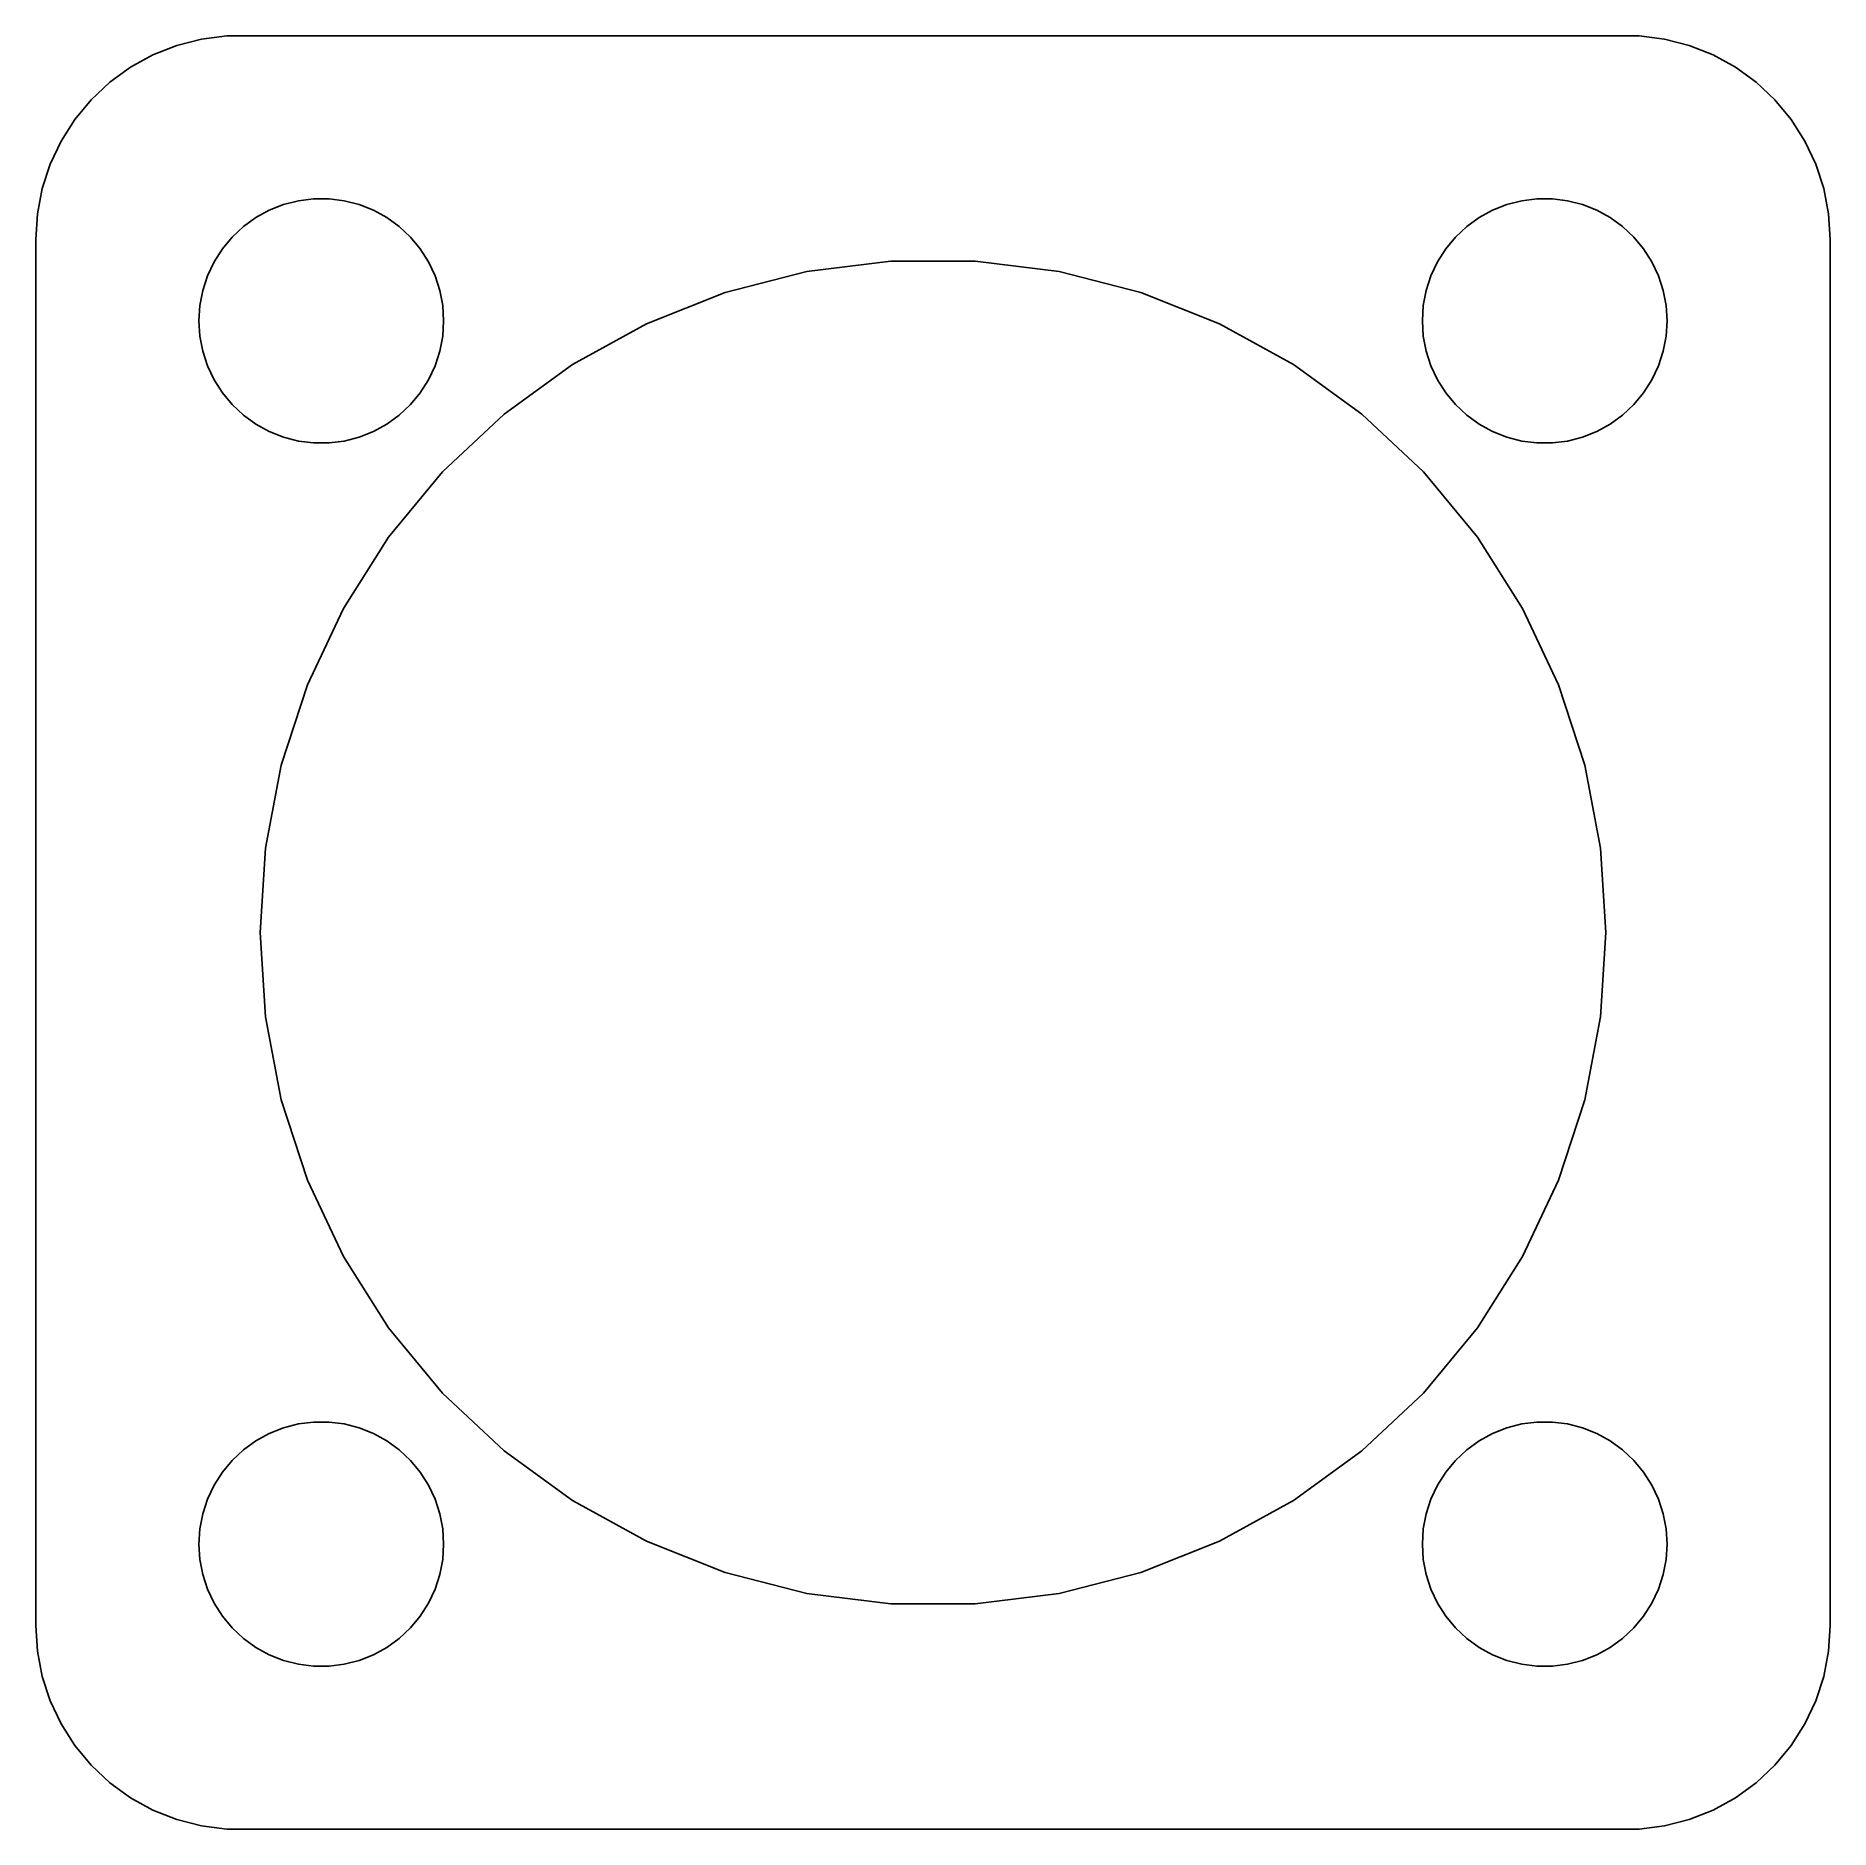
# Model space of a CAD drawing. Header units: metres. Extents: x -22 to 22, y -22 to 22.
import ezdxf

# ---------------------------------------------------------------- set-up
doc = ezdxf.new("R2010")
doc.units = ezdxf.units.M

msp = doc.modelspace()

# ---------------------------------------------------------------- linework, layer by layer
for p, q in [((-18.5451, 21.7553), (-19.1289, 21.5241)), ((-17.9369, 21.9114), (-18.5451, 21.7553)), ((-17.3139, 21.9901), (-17.9369, 21.9114)), ((17.3139, 21.9901), (-17.3139, 21.9901)), ((17.9369, 21.9114), (17.3139, 21.9901)), ((18.5451, 21.7553), (17.9369, 21.9114)), ((19.1289, 21.5241), (18.5451, 21.7553)), ((-19.6791, 21.2216), (-20.1871, 20.8526)), ((-19.1289, 21.5241), (-19.6791, 21.2216)), ((19.6791, 21.2216), (19.1289, 21.5241)), ((20.1871, 20.8526), (19.6791, 21.2216)), ((-20.1871, 20.8526), (-20.6448, 20.4227)), ((20.6448, 20.4227), (20.1871, 20.8526)), ((-20.6448, 20.4227), (-21.0451, 19.9389)), ((21.0451, 19.9389), (20.6448, 20.4227)), ((-21.0451, 19.9389), (-21.3815, 19.4088)), ((21.3815, 19.4088), (21.0451, 19.9389)), ((-21.3815, 19.4088), (-21.6489, 18.8406)), ((21.6489, 18.8406), (21.3815, 19.4088)), ((-21.6489, 18.8406), (-21.8429, 18.2434)), ((21.8429, 18.2434), (21.6489, 18.8406)), ((-21.8429, 18.2434), (-21.9606, 17.6267)), ((21.9606, 17.6267), (21.8429, 18.2434)), ((-21.9606, 17.6267), (-22, 17)), ((-16.6075, 17.533), (-16.2773, 17.7145)), ((-16.2773, 17.7145), (-15.927, 17.8532)), ((-15.927, 17.8532), (-15.5621, 17.9469)), ((-15.5621, 17.9469), (-15.1884, 17.9941)), ((-15.1884, 17.9941), (-14.8116, 17.9941)), ((-14.8116, 17.9941), (-14.4379, 17.9469)), ((-14.4379, 17.9469), (-14.0729, 17.8532)), ((-14.0729, 17.8532), (-13.7227, 17.7145)), ((-13.7227, 17.7145), (-13.3925, 17.533)), ((13.3925, 17.533), (13.7227, 17.7145)), ((13.7227, 17.7145), (14.0729, 17.8532)), ((14.0729, 17.8532), (14.4379, 17.9469)), ((14.4379, 17.9469), (14.8116, 17.9941)), ((14.8116, 17.9941), (15.1884, 17.9941)), ((15.1884, 17.9941), (15.5621, 17.9469)), ((15.5621, 17.9469), (15.927, 17.8532)), ((15.927, 17.8532), (16.2773, 17.7145)), ((16.2773, 17.7145), (16.6075, 17.533)), ((22, 17), (21.9606, 17.6267)), ((-17.1869, 17.0536), (-16.9123, 17.3115)), ((-16.9123, 17.3115), (-16.6075, 17.533)), ((-13.3925, 17.533), (-13.0877, 17.3115)), ((-13.0877, 17.3115), (-12.8131, 17.0536)), ((12.8131, 17.0536), (13.0877, 17.3115)), ((13.0877, 17.3115), (13.3925, 17.533)), ((16.6075, 17.533), (16.9123, 17.3115)), ((16.9123, 17.3115), (17.1869, 17.0536)), ((-22, 17), (-22, -17)), ((-17.6289, 16.4453), (-17.427, 16.7634)), ((-17.427, 16.7634), (-17.1869, 17.0536)), ((-12.8131, 17.0536), (-12.5729, 16.7634)), ((-12.5729, 16.7634), (-12.3711, 16.4453)), ((12.3711, 16.4453), (12.5729, 16.7634)), ((12.5729, 16.7634), (12.8131, 17.0536)), ((17.1869, 17.0536), (17.427, 16.7634)), ((17.427, 16.7634), (17.6289, 16.4453)), ((22, -17), (22, 17)), ((-17.7893, 16.1044), (-17.6289, 16.4453)), ((-12.3711, 16.4453), (-12.2107, 16.1044)), ((-3.09178, 16.2077), (-1.03604, 16.4674)), ((-1.03604, 16.4674), (1.03604, 16.4674)), ((1.03604, 16.4674), (3.09178, 16.2077)), ((12.2107, 16.1044), (12.3711, 16.4453)), ((17.6289, 16.4453), (17.7893, 16.1044)), ((-17.9057, 15.7461), (-17.7893, 16.1044)), ((-12.2107, 16.1044), (-12.0942, 15.7461)), ((-5.09877, 15.6924), (-3.09178, 16.2077)), ((3.09178, 16.2077), (5.09877, 15.6924)), ((12.0942, 15.7461), (12.2107, 16.1044)), ((17.7893, 16.1044), (17.9057, 15.7461)), ((-17.9763, 15.376), (-17.9057, 15.7461)), ((-12.0942, 15.7461), (-12.0237, 15.376)), ((-7.02534, 14.9296), (-5.09877, 15.6924)), ((5.09877, 15.6924), (7.02534, 14.9296)), ((12.0237, 15.376), (12.0942, 15.7461)), ((17.9057, 15.7461), (17.9763, 15.376)), ((-18, 15), (-17.9763, 15.376)), ((-17.9763, 14.624), (-18, 15)), ((-12.0237, 15.376), (-12, 15)), ((-12, 15), (-12.0237, 14.624)), ((12, 15), (12.0237, 15.376)), ((12.0237, 14.624), (12, 15)), ((17.9763, 15.376), (18, 15)), ((18, 15), (17.9763, 14.624)), ((-17.9057, 14.2539), (-17.9763, 14.624)), ((-12.0237, 14.624), (-12.0942, 14.2539)), ((-8.84114, 13.9314), (-7.02534, 14.9296)), ((7.02534, 14.9296), (8.84114, 13.9314)), ((12.0942, 14.2539), (12.0237, 14.624)), ((17.9763, 14.624), (17.9057, 14.2539)), ((-17.7893, 13.8956), (-17.9057, 14.2539)), ((-12.0942, 14.2539), (-12.2107, 13.8956)), ((12.2107, 13.8956), (12.0942, 14.2539)), ((17.9057, 14.2539), (17.7893, 13.8956)), ((-17.6289, 13.5547), (-17.7893, 13.8956)), ((-12.2107, 13.8956), (-12.3711, 13.5547)), ((-10.5175, 12.7135), (-8.84114, 13.9314)), ((8.84114, 13.9314), (10.5175, 12.7135)), ((12.3711, 13.5547), (12.2107, 13.8956)), ((17.7893, 13.8956), (17.6289, 13.5547)), ((-17.427, 13.2366), (-17.6289, 13.5547)), ((-17.1869, 12.9464), (-17.427, 13.2366)), ((-12.5729, 13.2366), (-12.8131, 12.9464)), ((-12.3711, 13.5547), (-12.5729, 13.2366)), ((12.5729, 13.2366), (12.3711, 13.5547)), ((12.8131, 12.9464), (12.5729, 13.2366)), ((17.427, 13.2366), (17.1869, 12.9464)), ((17.6289, 13.5547), (17.427, 13.2366)), ((-16.9123, 12.6884), (-17.1869, 12.9464)), ((-12.8131, 12.9464), (-13.0877, 12.6884)), ((13.0877, 12.6884), (12.8131, 12.9464)), ((17.1869, 12.9464), (16.9123, 12.6884)), ((-16.6075, 12.467), (-16.9123, 12.6884)), ((-16.2773, 12.2855), (-16.6075, 12.467)), ((-13.3925, 12.467), (-13.7227, 12.2855)), ((-13.0877, 12.6884), (-13.3925, 12.467)), ((-12.028, 11.295), (-10.5175, 12.7135)), ((10.5175, 12.7135), (12.028, 11.295)), ((13.3925, 12.467), (13.0877, 12.6884)), ((13.7227, 12.2855), (13.3925, 12.467)), ((16.6075, 12.467), (16.2773, 12.2855)), ((16.9123, 12.6884), (16.6075, 12.467)), ((-15.927, 12.1468), (-16.2773, 12.2855)), ((-15.5621, 12.0531), (-15.927, 12.1468)), ((-15.1884, 12.0059), (-15.5621, 12.0531)), ((-14.8116, 12.0059), (-15.1884, 12.0059)), ((-14.4379, 12.0531), (-14.8116, 12.0059)), ((-14.0729, 12.1468), (-14.4379, 12.0531)), ((-13.7227, 12.2855), (-14.0729, 12.1468)), ((14.0729, 12.1468), (13.7227, 12.2855)), ((14.4379, 12.0531), (14.0729, 12.1468)), ((14.8116, 12.0059), (14.4379, 12.0531)), ((15.1884, 12.0059), (14.8116, 12.0059)), ((15.5621, 12.0531), (15.1884, 12.0059)), ((15.927, 12.1468), (15.5621, 12.0531)), ((16.2773, 12.2855), (15.927, 12.1468)), ((-13.3488, 9.69846), (-12.028, 11.295)), ((12.028, 11.295), (13.3488, 9.69846)), ((-14.459, 7.94893), (-13.3488, 9.69846)), ((13.3488, 9.69846), (14.459, 7.94893)), ((-15.3413, 6.07405), (-14.459, 7.94893)), ((14.459, 7.94893), (15.3413, 6.07405)), ((-15.9816, 4.10338), (-15.3413, 6.07405)), ((15.3413, 6.07405), (15.9816, 4.10338)), ((-16.3699, 2.06799), (-15.9816, 4.10338)), ((15.9816, 4.10338), (16.3699, 2.06799)), ((-16.5, 0), (-16.3699, 2.06799)), ((16.3699, 2.06799), (16.5, 0)), ((-16.3699, -2.06799), (-16.5, 0)), ((16.5, 0), (16.3699, -2.06799)), ((-15.9816, -4.10338), (-16.3699, -2.06799)), ((16.3699, -2.06799), (15.9816, -4.10338)), ((-15.3413, -6.07405), (-15.9816, -4.10338)), ((15.9816, -4.10338), (15.3413, -6.07405)), ((-14.459, -7.94893), (-15.3413, -6.07405)), ((15.3413, -6.07405), (14.459, -7.94893)), ((-13.3488, -9.69846), (-14.459, -7.94893)), ((14.459, -7.94893), (13.3488, -9.69846)), ((-12.028, -11.295), (-13.3488, -9.69846)), ((13.3488, -9.69846), (12.028, -11.295)), ((-10.5175, -12.7135), (-12.028, -11.295)), ((12.028, -11.295), (10.5175, -12.7135)), ((-16.6075, -12.467), (-16.2773, -12.2855)), ((-16.2773, -12.2855), (-15.927, -12.1468)), ((-15.927, -12.1468), (-15.5621, -12.0531)), ((-15.5621, -12.0531), (-15.1884, -12.0059)), ((-15.1884, -12.0059), (-14.8116, -12.0059)), ((-14.8116, -12.0059), (-14.4379, -12.0531)), ((-14.4379, -12.0531), (-14.0729, -12.1468)), ((-14.0729, -12.1468), (-13.7227, -12.2855)), ((-13.7227, -12.2855), (-13.3925, -12.467)), ((13.3925, -12.467), (13.7227, -12.2855)), ((13.7227, -12.2855), (14.0729, -12.1468)), ((14.0729, -12.1468), (14.4379, -12.0531)), ((14.4379, -12.0531), (14.8116, -12.0059)), ((14.8116, -12.0059), (15.1884, -12.0059)), ((15.1884, -12.0059), (15.5621, -12.0531)), ((15.5621, -12.0531), (15.927, -12.1468)), ((15.927, -12.1468), (16.2773, -12.2855)), ((16.2773, -12.2855), (16.6075, -12.467)), ((-17.1869, -12.9464), (-16.9123, -12.6884)), ((-16.9123, -12.6884), (-16.6075, -12.467)), ((-13.3925, -12.467), (-13.0877, -12.6884)), ((-13.0877, -12.6884), (-12.8131, -12.9464)), ((-8.84114, -13.9314), (-10.5175, -12.7135)), ((10.5175, -12.7135), (8.84114, -13.9314)), ((12.8131, -12.9464), (13.0877, -12.6884)), ((13.0877, -12.6884), (13.3925, -12.467)), ((16.6075, -12.467), (16.9123, -12.6884)), ((16.9123, -12.6884), (17.1869, -12.9464)), ((-17.427, -13.2366), (-17.1869, -12.9464)), ((-12.8131, -12.9464), (-12.5729, -13.2366)), ((12.5729, -13.2366), (12.8131, -12.9464)), ((17.1869, -12.9464), (17.427, -13.2366)), ((-17.7893, -13.8956), (-17.6289, -13.5547)), ((-17.6289, -13.5547), (-17.427, -13.2366)), ((-12.5729, -13.2366), (-12.3711, -13.5547)), ((-12.3711, -13.5547), (-12.2107, -13.8956)), ((12.2107, -13.8956), (12.3711, -13.5547)), ((12.3711, -13.5547), (12.5729, -13.2366)), ((17.427, -13.2366), (17.6289, -13.5547)), ((17.6289, -13.5547), (17.7893, -13.8956)), ((-17.9057, -14.2539), (-17.7893, -13.8956)), ((-12.2107, -13.8956), (-12.0942, -14.2539)), ((-7.02534, -14.9296), (-8.84114, -13.9314)), ((8.84114, -13.9314), (7.02534, -14.9296)), ((12.0942, -14.2539), (12.2107, -13.8956)), ((17.7893, -13.8956), (17.9057, -14.2539)), ((-17.9763, -14.624), (-17.9057, -14.2539)), ((-12.0942, -14.2539), (-12.0237, -14.624)), ((12.0237, -14.624), (12.0942, -14.2539)), ((17.9057, -14.2539), (17.9763, -14.624)), ((-18, -15), (-17.9763, -14.624)), ((-12.0237, -14.624), (-12, -15)), ((-5.09877, -15.6924), (-7.02534, -14.9296)), ((7.02534, -14.9296), (5.09877, -15.6924)), ((12, -15), (12.0237, -14.624)), ((17.9763, -14.624), (18, -15)), ((-17.9763, -15.376), (-18, -15)), ((-17.9057, -15.7461), (-17.9763, -15.376)), ((-12.0237, -15.376), (-12.0942, -15.7461)), ((-12, -15), (-12.0237, -15.376)), ((12.0237, -15.376), (12, -15)), ((12.0942, -15.7461), (12.0237, -15.376)), ((17.9763, -15.376), (17.9057, -15.7461)), ((18, -15), (17.9763, -15.376)), ((-17.7893, -16.1044), (-17.9057, -15.7461)), ((-12.0942, -15.7461), (-12.2107, -16.1044)), ((-3.09178, -16.2077), (-5.09877, -15.6924)), ((5.09877, -15.6924), (3.09178, -16.2077)), ((12.2107, -16.1044), (12.0942, -15.7461)), ((17.9057, -15.7461), (17.7893, -16.1044)), ((-17.6289, -16.4453), (-17.7893, -16.1044)), ((-12.2107, -16.1044), (-12.3711, -16.4453)), ((-1.03604, -16.4674), (-3.09178, -16.2077)), ((3.09178, -16.2077), (1.03604, -16.4674)), ((12.3711, -16.4453), (12.2107, -16.1044)), ((17.7893, -16.1044), (17.6289, -16.4453)), ((-17.427, -16.7634), (-17.6289, -16.4453)), ((-12.3711, -16.4453), (-12.5729, -16.7634)), ((1.03604, -16.4674), (-1.03604, -16.4674)), ((12.5729, -16.7634), (12.3711, -16.4453)), ((17.6289, -16.4453), (17.427, -16.7634)), ((-22, -17), (-21.9606, -17.6267)), ((-17.1869, -17.0536), (-17.427, -16.7634)), ((-16.9123, -17.3115), (-17.1869, -17.0536)), ((-12.8131, -17.0536), (-13.0877, -17.3115)), ((-12.5729, -16.7634), (-12.8131, -17.0536)), ((12.8131, -17.0536), (12.5729, -16.7634)), ((13.0877, -17.3115), (12.8131, -17.0536)), ((17.1869, -17.0536), (16.9123, -17.3115)), ((17.427, -16.7634), (17.1869, -17.0536)), ((21.9606, -17.6267), (22, -17)), ((-16.6075, -17.533), (-16.9123, -17.3115)), ((-16.2773, -17.7145), (-16.6075, -17.533)), ((-13.3925, -17.533), (-13.7227, -17.7145)), ((-13.0877, -17.3115), (-13.3925, -17.533)), ((13.3925, -17.533), (13.0877, -17.3115)), ((13.7227, -17.7145), (13.3925, -17.533)), ((16.6075, -17.533), (16.2773, -17.7145)), ((16.9123, -17.3115), (16.6075, -17.533)), ((-21.9606, -17.6267), (-21.8429, -18.2434)), ((-15.927, -17.8532), (-16.2773, -17.7145)), ((-15.5621, -17.9469), (-15.927, -17.8532)), ((-15.1884, -17.9941), (-15.5621, -17.9469)), ((-14.8116, -17.9941), (-15.1884, -17.9941)), ((-14.4379, -17.9469), (-14.8116, -17.9941)), ((-14.0729, -17.8532), (-14.4379, -17.9469)), ((-13.7227, -17.7145), (-14.0729, -17.8532)), ((14.0729, -17.8532), (13.7227, -17.7145)), ((14.4379, -17.9469), (14.0729, -17.8532)), ((14.8116, -17.9941), (14.4379, -17.9469)), ((15.1884, -17.9941), (14.8116, -17.9941)), ((15.5621, -17.9469), (15.1884, -17.9941)), ((15.927, -17.8532), (15.5621, -17.9469)), ((16.2773, -17.7145), (15.927, -17.8532)), ((21.8429, -18.2434), (21.9606, -17.6267)), ((-21.8429, -18.2434), (-21.6489, -18.8406)), ((21.6489, -18.8406), (21.8429, -18.2434)), ((-21.6489, -18.8406), (-21.3815, -19.4088)), ((21.3815, -19.4088), (21.6489, -18.8406)), ((-21.3815, -19.4088), (-21.0451, -19.9389)), ((21.0451, -19.9389), (21.3815, -19.4088)), ((-21.0451, -19.9389), (-20.6448, -20.4227)), ((20.6448, -20.4227), (21.0451, -19.9389)), ((-20.6448, -20.4227), (-20.1871, -20.8526)), ((20.1871, -20.8526), (20.6448, -20.4227)), ((-20.1871, -20.8526), (-19.6791, -21.2216)), ((19.6791, -21.2216), (20.1871, -20.8526)), ((-19.6791, -21.2216), (-19.1289, -21.5241)), ((-19.1289, -21.5241), (-18.5451, -21.7553)), ((18.5451, -21.7553), (19.1289, -21.5241)), ((19.1289, -21.5241), (19.6791, -21.2216)), ((-18.5451, -21.7553), (-17.9369, -21.9114)), ((-17.9369, -21.9114), (-17.3139, -21.9901)), ((-17.3139, -21.9901), (17.3139, -21.9901)), ((17.3139, -21.9901), (17.9369, -21.9114)), ((17.9369, -21.9114), (18.5451, -21.7553))]:
    msp.add_line(p, q)

doc.saveas('drawing.dxf')
